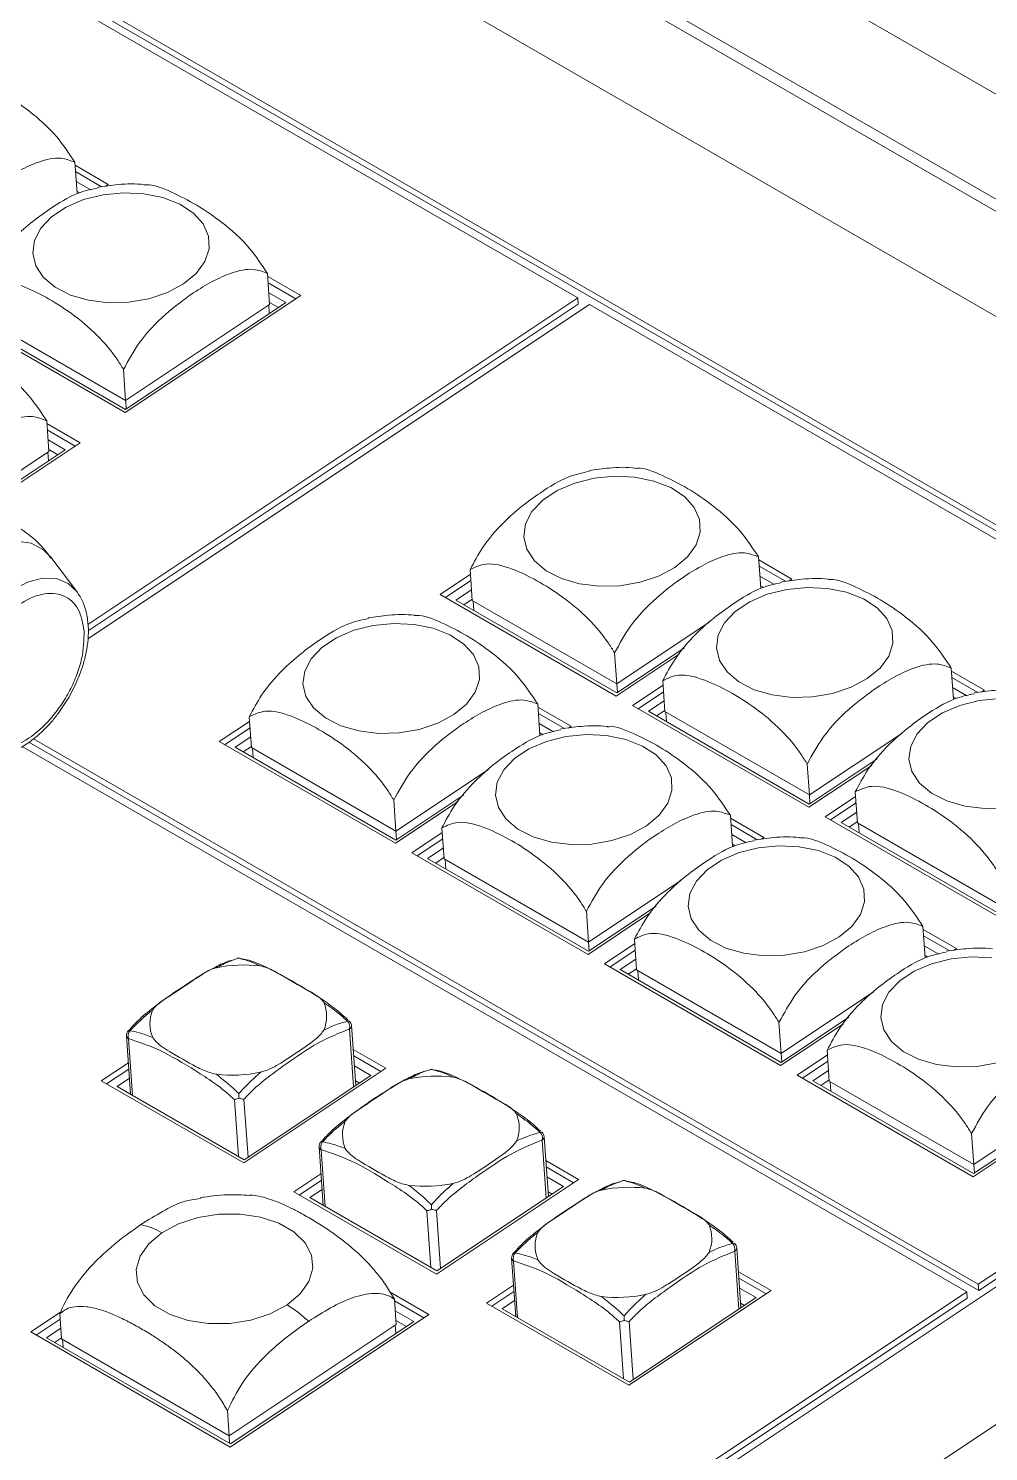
# Model space of a CAD drawing. Header units: millimetres. Extents: x 34 to 261, y 11 to 208.
# Drawn here: x 225.48 to 239.58, y 158.3 to 179.21 of the extents above; entities that cross this region are included whole.
import ezdxf

# ---------------------------------------------------------------- set-up
doc = ezdxf.new("R2010")
doc.units = ezdxf.units.MM

msp = doc.modelspace()

# ---------------------------------------------------------------- linework, layer by layer
at = {"color": 7, "linetype": 'Continuous', "lineweight": 15}
for p, q in [((195.3211, 203.8548), (252.2856, 170.9699)), ((251.6334, 169.8017), (194.6689, 202.6866)), ((194.6648, 202.5126), (251.6293, 169.6277)), ((250.9771, 168.4595), (194.0125, 201.3444)), ((248.518, 166.82), (191.5535, 199.7049)), ((248.5246, 166.7261), (191.56, 199.611)), ((196.7371, 196.502), (233.5491, 175.2509)), ((226.1949, 176.7866), (226.1633, 177.2405)), ((226.6533, 176.9164), (226.1662, 177.1976)), ((226.5562, 176.8823), (226.1728, 177.1037)), ((226.395, 176.8351), (226.183, 176.9574)), ((226.6133, 176.8897), (226.6533, 176.9164)), ((226.1928, 176.8166), (226.2355, 176.7919)), ((229.0233, 175.1538), (228.9917, 175.6077)), ((229.4817, 175.2836), (228.9947, 175.5648)), ((229.4093, 175.2353), (229.0012, 175.4708)), ((233.5491, 175.2509), (226.354, 170.4538)), ((226.9014, 173.5633), (229.4817, 175.2836)), ((226.9076, 173.6099), (229.2623, 175.1798)), ((229.2623, 175.1798), (229.0114, 175.3246)), ((229.0213, 175.1838), (229.1537, 175.1073)), ((233.5556, 175.157), (233.5491, 175.2509)), ((224.3134, 175.0573), (226.9014, 173.5633)), ((224.5459, 174.9733), (226.9076, 173.6099)), ((226.9084, 173.7437), (224.787, 174.9683)), ((226.3532, 170.2422), (233.7188, 175.1529)), ((233.5556, 175.157), (226.3592, 170.359)), ((229.0233, 175.1538), (226.9084, 173.7437)), ((229.0098, 175.1448), (229.0187, 175.0174)), ((233.7188, 175.1529), (248.3488, 166.7072)), ((226.9084, 173.7437), (226.8767, 174.1976)), ((226.9178, 173.6167), (226.9089, 173.7441)), ((225.7804, 172.9916), (225.7487, 173.4455)), ((226.2387, 173.1214), (225.7517, 173.4026)), ((226.1663, 173.0731), (225.7582, 173.3087)), ((224.8268, 172.1801), (226.2387, 173.1214)), ((226.0193, 173.0176), (225.7684, 173.1625)), ((225.7804, 172.9916), (224.6855, 172.2617)), ((224.7927, 172.1998), (226.0193, 173.0176)), ((225.7668, 172.9826), (225.7757, 172.8552)), ((225.7783, 173.0216), (225.9107, 172.9452)), ((226.1903, 170.9367), (225.8082, 171.4398)), ((236.2358, 170.9901), (236.2042, 171.444)), ((231.9679, 171.2585), (231.9995, 170.8046)), ((236.6942, 171.1199), (236.2072, 171.4011)), ((236.5971, 171.0859), (236.2137, 171.3072)), ((231.9725, 171.1914), (231.5259, 170.8936)), ((231.9791, 171.0975), (231.6049, 170.848)), ((236.4359, 171.0386), (236.2239, 171.161)), ((236.2337, 171.0201), (236.2764, 170.9954)), ((236.6542, 171.0932), (236.6942, 171.1199)), ((231.5259, 170.8936), (234.1139, 169.3996)), ((231.9885, 170.963), (231.7584, 170.8096)), ((231.7584, 170.8096), (234.1201, 169.4462)), ((231.8769, 170.7412), (231.9983, 170.8221)), ((234.1209, 169.58), (231.9995, 170.8046)), ((232.0143, 170.7961), (232.024, 170.6562)), ((235.4789, 170.4854), (234.1209, 169.58)), ((234.1209, 169.58), (234.0892, 170.0339)), ((234.1139, 169.3996), (235.0367, 170.0148)), ((234.1201, 169.4462), (235.1161, 170.1102)), ((239.0643, 169.3573), (239.0326, 169.8112)), ((239.5226, 169.4871), (239.0356, 169.7683)), ((234.1303, 169.453), (234.1214, 169.5804)), ((234.801, 169.5586), (234.3543, 169.2608)), ((234.7963, 169.6257), (234.828, 169.1718)), ((239.4255, 169.453), (239.0421, 169.6743)), ((239.2644, 169.4057), (239.0523, 169.5281)), ((234.8075, 169.4647), (234.4333, 169.2152)), ((234.8169, 169.3302), (234.5868, 169.1768)), ((239.0622, 169.3873), (239.1049, 169.3626)), ((239.4826, 169.4604), (239.5226, 169.4871)), ((232.9929, 168.828), (232.9612, 169.2818)), ((233.4512, 168.9578), (232.9642, 169.2389)), ((233.3541, 168.9237), (232.9707, 169.145)), ((234.3543, 169.2608), (236.9423, 167.7668)), ((234.5868, 169.1768), (236.9486, 167.8134)), ((234.7053, 169.1084), (234.8267, 169.1893)), ((236.9493, 167.9472), (234.828, 169.1718)), ((234.8427, 169.1633), (234.8525, 169.0234)), ((228.7296, 169.0292), (228.2829, 168.7315)), ((228.7361, 168.9353), (228.3619, 168.6859)), ((228.7249, 169.0964), (228.7566, 168.6425)), ((233.193, 168.8764), (232.9809, 168.9988)), ((233.4112, 168.9311), (233.4512, 168.9578)), ((239.4372, 160.6673), (225.4865, 168.7209)), ((239.4306, 160.7612), (225.554, 168.772)), ((228.2829, 168.7315), (230.8709, 167.2374)), ((228.7455, 168.8008), (228.5154, 168.6474)), ((232.9908, 168.8579), (233.0335, 168.8333)), ((238.3073, 168.8526), (236.9493, 167.9472)), ((225.3875, 168.6577), (239.2614, 160.6484)), ((228.5154, 168.6474), (230.8771, 167.284)), ((228.6339, 168.579), (228.7553, 168.66)), ((230.8779, 167.4178), (228.7566, 168.6425)), ((228.7713, 168.6339), (228.7811, 168.4941)), ((215.9772, 144.9133), (251.1468, 168.3615)), ((232.2359, 168.3233), (230.8779, 167.4178)), ((236.9493, 167.9472), (236.9176, 168.4011)), ((236.9423, 167.7668), (237.8651, 168.382)), ((236.9486, 167.8134), (237.9445, 168.4774)), ((230.8779, 167.4178), (230.8462, 167.8717)), ((230.8709, 167.2374), (231.7937, 167.8527)), ((230.8771, 167.284), (231.8731, 167.9481)), ((236.9587, 167.8202), (236.9498, 167.9476)), ((237.6294, 167.9258), (237.1828, 167.628)), ((237.6247, 167.9929), (237.6564, 167.539)), ((235.8213, 167.1951), (235.7896, 167.649)), ((237.636, 167.8319), (237.2618, 167.5824)), ((237.6453, 167.6974), (237.4152, 167.544)), ((231.5533, 167.4635), (231.585, 167.0096)), ((236.2796, 167.3249), (235.7926, 167.6061)), ((236.1825, 167.2909), (235.7992, 167.5122)), ((237.1828, 167.628), (239.7708, 166.134)), ((237.4152, 167.544), (239.777, 166.1806)), ((237.5337, 167.4756), (237.6552, 167.5565)), ((239.7777, 166.3144), (237.6564, 167.539)), ((237.6711, 167.5305), (237.6809, 167.3906)), ((217.6039, 143.9742), (252.7698, 167.4246)), ((230.8873, 167.2908), (230.8784, 167.4182)), ((231.558, 167.3964), (231.1114, 167.0986)), ((231.5645, 167.3025), (231.1904, 167.053)), ((236.0214, 167.2436), (235.8094, 167.366)), ((235.8192, 167.2251), (235.8619, 167.2005)), ((236.2396, 167.2983), (236.2796, 167.3249)), ((231.1114, 167.0986), (233.6994, 165.6046)), ((231.5739, 167.168), (231.3438, 167.0146)), ((231.4623, 166.9462), (231.5838, 167.0272)), ((231.3438, 167.0146), (233.7056, 165.6512)), ((233.7063, 165.785), (231.585, 167.0096)), ((231.5997, 167.0011), (231.6095, 166.8613)), ((235.0643, 166.6905), (233.7063, 165.785)), ((248.3488, 166.7072), (239.4306, 160.7612)), ((248.3554, 166.6133), (239.4372, 160.6673)), ((233.7063, 165.785), (233.6746, 166.2389)), ((233.6994, 165.6046), (234.6221, 166.2198)), ((233.7056, 165.6512), (234.7016, 166.3153)), ((238.6497, 165.5623), (238.618, 166.0162)), ((239.1081, 165.6921), (238.621, 165.9733)), ((233.7158, 165.658), (233.7069, 165.7854)), ((234.3864, 165.7636), (233.9398, 165.4658)), ((234.3817, 165.8307), (234.4134, 165.3768)), ((239.011, 165.6581), (238.6276, 165.8794)), ((234.393, 165.6697), (234.0188, 165.4202)), ((238.8498, 165.6108), (238.6378, 165.7332)), ((238.6476, 165.5923), (238.6903, 165.5676)), ((239.0681, 165.6654), (239.1081, 165.6921)), ((233.9398, 165.4658), (236.5278, 163.9718)), ((234.4024, 165.5352), (234.1723, 165.3818)), ((234.1723, 165.3818), (236.534, 164.0184)), ((234.2908, 165.3134), (234.4122, 165.3944)), ((236.5347, 164.1522), (234.4134, 165.3768)), ((234.4282, 165.3683), (234.4379, 165.2285)), ((237.8928, 165.0577), (236.5347, 164.1522)), ((230.2881, 163.6806), (230.2267, 164.5601)), ((236.5347, 164.1522), (236.5031, 164.6061)), ((236.5278, 163.9718), (237.4506, 164.587)), ((236.534, 164.0184), (237.53, 164.6824)), ((226.9206, 164.4102), (226.9804, 163.5523)), ((230.7306, 163.9332), (230.2512, 164.2099)), ((230.6581, 163.8849), (230.2577, 164.116)), ((236.5442, 164.0252), (236.5353, 164.1526)), ((237.2148, 164.1308), (236.7682, 163.833)), ((237.2102, 164.1979), (237.2418, 163.744)), ((226.9481, 164.0151), (226.5508, 163.7501)), ((226.9547, 163.9212), (226.6298, 163.7045)), ((228.6438, 162.5419), (230.7306, 163.9332)), ((230.2679, 163.9698), (230.5112, 163.8294)), ((237.2214, 164.0369), (236.8472, 163.7874)), ((237.2308, 163.9024), (237.0007, 163.749)), ((239.3562, 162.339), (241.9365, 164.0593)), ((239.3624, 162.3856), (241.7171, 163.9555)), ((241.4781, 163.9295), (239.3632, 162.5194)), ((226.5508, 163.7501), (228.6438, 162.5419)), ((226.7833, 163.6661), (226.9641, 163.7867)), ((230.5112, 163.8294), (228.65, 162.5885)), ((230.2832, 163.7507), (230.3422, 163.7166)), ((236.7682, 163.833), (239.3562, 162.339)), ((237.0007, 163.749), (239.3624, 162.3856)), ((237.1192, 163.6806), (237.2406, 163.7615)), ((239.3632, 162.5194), (237.2418, 163.744)), ((237.2566, 163.7355), (237.2663, 163.5956)), ((228.65, 162.5885), (226.7833, 163.6661)), ((226.9676, 163.5597), (226.9794, 163.5676)), ((233.1165, 162.0478), (233.0551, 162.9273)), ((239.3632, 162.5194), (239.3315, 162.9733)), ((229.749, 162.7774), (229.8089, 161.9195)), ((233.559, 162.3003), (233.0796, 162.5771)), ((233.4866, 162.252), (233.0861, 162.4832)), ((239.3726, 162.3924), (239.3637, 162.5198)), ((229.7766, 162.3823), (229.3792, 162.1173)), ((229.7831, 162.2884), (229.4582, 162.0717)), ((231.4722, 160.909), (233.559, 162.3003)), ((233.3396, 162.1965), (233.0963, 162.337)), ((229.3792, 162.1173), (231.4722, 160.909)), ((229.7925, 162.1539), (229.6117, 162.0333)), ((229.6117, 162.0333), (231.4784, 160.9556)), ((231.4784, 160.9556), (233.3396, 162.1965)), ((233.1116, 162.1179), (233.1706, 162.0838)), ((229.796, 161.9269), (229.8078, 161.9347)), ((235.9449, 160.415), (235.8836, 161.2945)), ((232.5774, 161.1445), (232.6373, 160.2867)), ((232.605, 160.7494), (232.2076, 160.4845)), ((236.3874, 160.6675), (235.908, 160.9443)), ((236.315, 160.6192), (235.9146, 160.8504)), ((239.4372, 160.6673), (239.4306, 160.7612)), ((239.2614, 160.6484), (225.5562, 151.5109)), ((239.268, 160.5545), (225.5627, 151.417)), ((231.3607, 160.3157), (230.7936, 160.6431)), ((230.8812, 160.1718), (230.8555, 160.5398)), ((232.6116, 160.6555), (232.2866, 160.4389)), ((234.3007, 159.2762), (236.3874, 160.6675)), ((236.1681, 160.5637), (234.3069, 159.3228)), ((235.9248, 160.7042), (236.1681, 160.5637)), ((239.2614, 160.6484), (239.268, 160.5545)), ((225.9536, 160.3524), (225.5146, 160.0597)), ((231.2882, 160.2674), (230.8571, 160.5162)), ((230.8673, 160.37), (231.1413, 160.2119)), ((232.2076, 160.4845), (234.3007, 159.2762)), ((232.4401, 160.4005), (232.6209, 160.521)), ((234.3069, 159.3228), (232.4401, 160.4005)), ((235.94, 160.4851), (235.999, 160.451)), ((225.9466, 160.2495), (225.5936, 160.0141)), ((225.9414, 160.3247), (225.967, 159.9566)), ((230.8812, 160.1718), (228.4278, 158.536)), ((228.442, 158.3697), (231.3607, 160.3157)), ((231.1413, 160.2119), (228.4482, 158.4163)), ((230.8676, 160.1627), (230.8765, 160.0353)), ((230.8772, 160.2292), (231.0326, 160.1394)), ((232.6244, 160.2941), (232.6362, 160.3019)), ((225.5146, 160.0597), (228.442, 158.3697)), ((225.7471, 159.9757), (225.956, 160.115)), ((228.4482, 158.4163), (225.7471, 159.9757)), ((225.8656, 159.9073), (225.9658, 159.9741)), ((228.4278, 158.536), (225.967, 159.9566)), ((225.9818, 159.9481), (225.9897, 159.8356)), ((230.8888, 160.0435), (230.8754, 160.0512)), ((230.8783, 160.0365), (230.8764, 160.0377)), ((230.8764, 160.0375), (230.8782, 160.0365)), ((228.4278, 158.536), (228.4021, 158.9041)), ((228.4362, 158.4232), (228.4283, 158.5364))]:
    msp.add_line(p, q, dxfattribs=at)
at = {"color": 8, "linetype": 'Continuous', "lineweight": 15}
for p, q in [((230.2571, 163.66), (230.1977, 164.5123)), ((226.9498, 164.3701), (227.008, 163.5364)), ((228.5636, 162.6383), (228.5055, 163.4721)), ((228.6467, 163.4783), (228.7062, 162.6259)), ((233.0856, 162.0271), (233.0261, 162.8795)), ((229.7783, 162.7373), (229.8364, 161.9036)), ((231.3921, 161.0055), (231.3339, 161.8393)), ((231.4751, 161.8455), (231.5346, 160.9931)), ((235.914, 160.3943), (235.8545, 161.2467)), ((232.6067, 161.1045), (232.6649, 160.2707)), ((234.2205, 159.3727), (234.1623, 160.2065)), ((234.3035, 160.2126), (234.363, 159.3603))]:
    msp.add_line(p, q, dxfattribs=at)
at = {"color": 7, "linetype": 'Continuous', "lineweight": 15, "flags": 128}
for points in [[(227.76, 175.4538), (227.5239, 175.3272), (227.2509, 175.236), (226.9558, 175.1852), (226.6546, 175.1775), (226.3633, 175.2132), (226.0978, 175.2906), (225.8724, 175.4053), (225.6991, 175.5513), (225.5874, 175.7206), (225.5433, 175.9042), (225.5691, 176.0921), (225.6635, 176.2742), (225.8213, 176.4406), (226.0341, 176.5825), (226.2904, 176.6921), (226.5764, 176.7636), (226.8766, 176.7931), (227.1749, 176.779), (227.4551, 176.7221), (227.7023, 176.6254), (227.903, 176.4941), (228.0464, 176.3354), (228.1248, 176.1577), (228.1341, 175.9708), (228.0736, 175.7845), (227.9466, 175.609), (227.76, 175.4538)], [(234.9725, 171.2901), (234.7364, 171.1635), (234.4634, 171.0724), (234.1683, 171.0215), (233.867, 171.0138), (233.5758, 171.0496), (233.3103, 171.1269), (233.0849, 171.2417), (232.9116, 171.3876), (232.7999, 171.557), (232.7558, 171.7405), (232.7816, 171.9284), (232.876, 172.1105), (233.0338, 172.277), (233.2466, 172.4188), (233.5029, 172.5285), (233.7889, 172.5999), (234.0891, 172.6294), (234.3873, 172.6153), (234.6676, 172.5584), (234.9148, 172.4617), (235.1155, 172.3304), (235.2589, 172.1717), (235.3373, 171.9941), (235.3465, 171.8071), (235.286, 171.6208), (235.1591, 171.4454), (234.9725, 171.2901)], [(237.8009, 169.6573), (237.5648, 169.5307), (237.2918, 169.4395), (236.9968, 169.3887), (236.6955, 169.381), (236.4042, 169.4167), (236.1387, 169.4941), (235.9133, 169.6088), (235.7401, 169.7548), (235.6284, 169.9241), (235.5842, 170.1077), (235.61, 170.2956), (235.7044, 170.4777), (235.8623, 170.6441), (236.0751, 170.786), (236.3313, 170.8956), (236.6173, 170.9671), (236.9175, 170.9966), (237.2158, 170.9825), (237.496, 170.9256), (237.7432, 170.8289), (237.9439, 170.6976), (238.0873, 170.5389), (238.1658, 170.3612), (238.175, 170.1743), (238.1145, 169.988), (237.9875, 169.8126), (237.8009, 169.6573)], [(226.1903, 170.9367), (226.2015, 170.9214), (226.2083, 170.9115)], [(231.7295, 169.128), (231.4934, 169.0014), (231.2204, 168.9102), (230.9253, 168.8594), (230.6241, 168.8516), (230.3328, 168.8874), (230.0673, 168.9647), (229.8419, 169.0795), (229.6686, 169.2255), (229.557, 169.3948), (229.5128, 169.5784), (229.5386, 169.7662), (229.633, 169.9483), (229.7909, 170.1148), (230.0037, 170.2567), (230.2599, 170.3663), (230.5459, 170.4378), (230.8461, 170.4673), (231.1444, 170.4532), (231.4246, 170.3962), (231.6718, 170.2995), (231.8725, 170.1683), (232.0159, 170.0095), (232.0944, 169.8319), (232.1036, 169.6449), (232.0431, 169.4587), (231.9161, 169.2832), (231.7295, 169.128)], [(239.8252, 167.7559), (239.5239, 167.7482), (239.2327, 167.7839), (238.9672, 167.8613), (238.7417, 167.976), (238.5685, 168.122), (238.4568, 168.2913), (238.4127, 168.4749), (238.4385, 168.6628), (238.5329, 168.8449), (238.6907, 169.0113), (238.9035, 169.1532), (239.1598, 169.2628), (239.4457, 169.3343), (239.7459, 169.3638)], [(234.5579, 167.4952), (234.3218, 167.3686), (234.0488, 167.2774), (233.7538, 167.2266), (233.4525, 167.2188), (233.1613, 167.2546), (232.8958, 167.3319), (232.6703, 167.4467), (232.4971, 167.5927), (232.3854, 167.762), (232.3413, 167.9455), (232.3671, 168.1334), (232.4614, 168.3155), (232.6193, 168.482), (232.8321, 168.6239), (233.0884, 168.7335), (233.3743, 168.805), (233.6745, 168.8345), (233.9728, 168.8204), (234.2531, 168.7634), (234.5002, 168.6667), (234.7009, 168.5354), (234.8443, 168.3767), (234.9228, 168.1991), (234.932, 168.0121), (234.8715, 167.8259), (234.7445, 167.6504), (234.5579, 167.4952)], [(237.3864, 165.8624), (237.1502, 165.7357), (236.8773, 165.6446), (236.5822, 165.5937), (236.2809, 165.586), (235.9897, 165.6218), (235.7242, 165.6991), (235.4987, 165.8139), (235.3255, 165.9598), (235.2138, 166.1292), (235.1697, 166.3127), (235.1955, 166.5006), (235.2899, 166.6827), (235.4477, 166.8492), (235.6605, 166.991), (235.9168, 167.1007), (236.2027, 167.1722), (236.5029, 167.2016), (236.8012, 167.1875), (237.0815, 167.1306), (237.3286, 167.0339), (237.5293, 166.9026), (237.6728, 166.7439), (237.7512, 166.5663), (237.7604, 166.3793), (237.6999, 166.193), (237.573, 166.0176), (237.3864, 165.8624)], [(239.7057, 164.0117), (239.4106, 163.9609), (239.1093, 163.9532), (238.8181, 163.9889), (238.5526, 164.0663), (238.3272, 164.1811), (238.1539, 164.327), (238.0422, 164.4964), (237.9981, 164.6799), (238.0239, 164.8678), (238.1183, 165.0499), (238.2761, 165.2163), (238.4889, 165.3582), (238.7452, 165.4679), (239.0312, 165.5393), (239.3314, 165.5688), (239.6296, 165.5547)], [(228.5664, 165.5492), (228.5552, 165.5495), (228.5467, 165.5481)], [(228.5664, 165.5492), (228.5782, 165.5505), (228.5889, 165.5497)], [(226.9453, 164.4831), (226.9458, 164.4837), (226.9493, 164.4865), (226.9546, 164.4875), (226.9614, 164.4869), (226.9697, 164.4847)], [(231.3948, 163.9164), (231.3836, 163.9167), (231.3751, 163.9153)], [(231.3948, 163.9164), (231.4067, 163.9177), (231.4173, 163.9168)], [(229.7737, 162.8502), (229.7742, 162.8509), (229.7777, 162.8536), (229.783, 162.8547), (229.7898, 162.8541), (229.7981, 162.8518)], [(234.2233, 162.2836), (234.212, 162.2839), (234.2036, 162.2825)], [(234.2233, 162.2836), (234.2351, 162.2849), (234.2457, 162.284)], [(227.4404, 161.5183), (227.6865, 161.6491), (227.9717, 161.7415), (228.2794, 161.79), (228.5918, 161.792), (228.8907, 161.7471), (229.1587, 161.6582), (229.3803, 161.5303), (229.5426, 161.3708), (229.6361, 161.1891), (229.6555, 160.9956), (229.5995, 160.8017), (229.4715, 160.6186), (229.2789, 160.457)], [(229.2789, 160.457), (229.0329, 160.3262), (228.7477, 160.2338), (228.44, 160.1852), (228.1276, 160.1833), (227.8287, 160.2281), (227.5607, 160.3171), (227.3391, 160.445), (227.1768, 160.6045), (227.0832, 160.7862), (227.0639, 160.9796), (227.1198, 161.1735), (227.2478, 161.3566), (227.4404, 161.5183)], [(232.6022, 161.2174), (232.6026, 161.2181), (232.6062, 161.2208), (232.6114, 161.2219), (232.6183, 161.2213), (232.6265, 161.219)]]:
    msp.add_lwpolyline(points, dxfattribs=at)
at = {"color": 8, "linetype": 'Continuous', "lineweight": 15, "flags": 128}
for points in [[(224.1588, 168.5827), (224.046, 168.6075), (223.8652, 168.7041), (223.7246, 168.8628), (223.6302, 169.0768), (223.5863, 169.3367), (223.5946, 169.6311), (223.6549, 169.9472), (223.7645, 170.2711), (223.9187, 170.5887), (224.1106, 170.8861), (224.332, 171.1504), (224.5731, 171.3698), (224.8234, 171.535), (225.0719, 171.6386), (225.3078, 171.6761), (225.5208, 171.646), (225.7016, 171.5494), (225.8082, 171.4398)], [(224.7855, 168.5034), (224.7438, 168.5103), (224.5699, 168.5818), (224.4336, 168.7154), (224.3415, 168.9042), (224.2984, 169.1389), (224.3064, 169.4077), (224.3651, 169.6971), (224.4715, 169.9925), (224.6204, 170.2792), (224.8042, 170.5428), (225.0138, 170.7701), (225.2386, 170.9497), (225.4673, 171.0725), (225.6886, 171.1325), (225.8912, 171.1265), (226.0651, 171.055), (226.1903, 170.9367)]]:
    msp.add_lwpolyline(points, dxfattribs=at)
at = {"color": 7, "linetype": 'Continuous', "lineweight": 15}
for centre, radius, start, end in [((228.6503, 163.3817), 2.0692, 83.49195, 101.52233), ((228.5713, 165.4512), 0.1, 79.90292, 104.25637), ((227.7814, 164.5877), 0.5166, 157.18273, 203.09272), ((229.3441, 164.6955), 0.5166, 337.18273, 23.09272), ((230.1826, 164.6028), 0.0264, 59.47613, 123.77472), ((230.0671, 164.5379), 0.1331, 348.92756, 40.72105), ((230.127, 164.5532), 0.1, 3.99091, 46.33056), ((227.0203, 164.4171), 0.1, 137.81369, 183.99091), ((227.0703, 164.4083), 0.1263, 142.78997, 197.56948), ((231.3998, 163.8184), 0.1, 79.90292, 104.25637), ((228.4752, 165.9015), 2.0692, 263.49195, 281.52233), ((231.4787, 161.7489), 2.0692, 83.49195, 101.52233), ((232.1725, 163.0627), 0.5166, 337.18273, 23.09272), ((230.6098, 162.9549), 0.5166, 157.18273, 203.09272), ((229.8488, 162.7843), 0.1, 137.81369, 183.99091), ((229.8987, 162.7755), 0.1263, 142.78997, 197.56948), ((233.011, 162.9699), 0.0264, 59.47613, 123.77472), ((232.8955, 162.9051), 0.1331, 348.92756, 40.72105), ((232.9554, 162.9203), 0.1, 3.99091, 46.33056), ((231.3036, 164.2687), 2.0692, 263.49195, 281.52233), ((234.2282, 162.1856), 0.1, 79.90292, 104.25637), ((234.3071, 160.1161), 2.0692, 83.49195, 101.52233), ((235.0009, 161.4299), 0.5166, 337.18273, 23.09272), ((233.4382, 161.3221), 0.5166, 157.18273, 203.09272), ((232.6772, 161.1515), 0.1, 137.81369, 183.99091), ((232.7271, 161.1426), 0.1263, 142.78997, 197.56948), ((235.8395, 161.3371), 0.0264, 59.47613, 123.77472), ((235.7239, 161.2723), 0.1331, 348.92756, 40.72105), ((235.7838, 161.2875), 0.1, 3.99091, 46.33056), ((234.1321, 162.6359), 2.0692, 263.49195, 281.52233)]:
    msp.add_arc(centre, radius, start, end, dxfattribs=at)
at = {"color": 8, "linetype": 'Continuous', "lineweight": 15}
for centre, radius, start, end in [((230.1717, 164.5609), 0.055, 298.16318, 359.24383), ((226.9723, 164.4172), 0.0522, 187.78049, 244.52714), ((233.0001, 162.928), 0.055, 298.16318, 359.24383), ((229.8007, 162.7844), 0.0522, 187.78049, 244.52714), ((235.8286, 161.2952), 0.055, 298.16318, 359.24383), ((232.6291, 161.1516), 0.0522, 187.78049, 244.52714)]:
    msp.add_arc(centre, radius, start, end, dxfattribs=at)
at = {"color": 7, "linetype": 'Continuous', "lineweight": 15}
for points, knots in [([(226.1633, 177.2405), (226.0775, 177.3692), (225.8821, 177.6624), (225.5092, 177.9914), (225.1211, 178.2553), (224.749, 178.4414), (224.4777, 178.5556), (224.3647, 178.5404), (224.356, 178.5392)], [0, 0, 0, 0, 0.1703141, 0.388197, 0.5807294, 0.7784516, 0.9828754, 1, 1, 1, 1]), ([(224.0483, 175.8304), (224.1222, 175.966), (224.2909, 176.2751), (224.6631, 176.6537), (225.0281, 176.9309), (225.3544, 177.1293), (225.6532, 177.2646), (225.9417, 177.3271), (226.0968, 177.2665), (226.1633, 177.2405)], [0, 0, 0, 0, 0.139962, 0.3190155, 0.4996803, 0.6187293, 0.739816, 0.8886059, 1, 1, 1, 1]), ([(226.5034, 176.8644), (226.4039, 176.8436), (226.1706, 176.7948), (225.83, 176.5836), (225.5073, 176.3521), (225.2168, 176.0939), (224.9457, 175.7834), (224.8124, 175.5305), (224.7554, 175.4222)], [0, 0, 0, 0, 0.16479285, 0.38637289, 0.53238291, 0.68089206, 0.86337841, 1, 1, 1, 1]), ([(227.1853, 176.9117), (227.1842, 176.9118), (227.0575, 176.9295), (226.8252, 176.9229), (226.6005, 176.8898), (226.5021, 176.8754)], [0, 0, 0, 0, 0.0050377, 0.5641084, 1, 1, 1, 1]), ([(228.9917, 175.6077), (228.9059, 175.7363), (228.7105, 176.0296), (228.3376, 176.3586), (227.9495, 176.6224), (227.5775, 176.8086), (227.3061, 176.9228), (227.1932, 176.9075), (227.1844, 176.9064)], [0, 0, 0, 0, 0.17031413, 0.388197, 0.58072941, 0.77845157, 0.98287545, 1, 1, 1, 1]), ([(226.8767, 174.1976), (226.9507, 174.3332), (227.1193, 174.6423), (227.4915, 175.0209), (227.8565, 175.2981), (228.1829, 175.4965), (228.4816, 175.6318), (228.7701, 175.6943), (228.9253, 175.6336), (228.9917, 175.6077)], [0, 0, 0, 0, 0.139962, 0.3190155, 0.4996803, 0.6187293, 0.739816, 0.8886059, 1, 1, 1, 1]), ([(224.7554, 175.4222), (224.8296, 175.4585), (224.9987, 175.5412), (225.3554, 175.4496), (225.7366, 175.267), (226.1172, 175.0278), (226.4807, 174.7261), (226.7381, 174.4246), (226.8475, 174.2454), (226.8767, 174.1976)], [0, 0, 0, 0, 0.1399748, 0.3190446, 0.4772798, 0.6397802, 0.8077885, 0.9487232, 1, 1, 1, 1]), ([(225.7487, 173.4455), (225.663, 173.5742), (225.4675, 173.8674), (225.0946, 174.1964), (224.7065, 174.4603), (224.3345, 174.6464), (224.0631, 174.7606), (223.9502, 174.7454), (223.9415, 174.7442)], [0, 0, 0, 0, 0.1703141, 0.388197, 0.5807294, 0.7784516, 0.9828754, 1, 1, 1, 1]), ([(224.0517, 172.6276), (224.1165, 172.7015), (224.3074, 172.9193), (224.615, 173.1337), (224.9395, 173.3348), (225.2387, 173.4694), (225.5271, 173.5322), (225.6823, 173.4715), (225.7487, 173.4455)], [0, 0, 0, 0, 0.1200935, 0.3535322, 0.5073566, 0.6638138, 0.8560666, 1, 1, 1, 1]), ([(233.7159, 172.7007), (233.6164, 172.6799), (233.3831, 172.6312), (233.0425, 172.4199), (232.7198, 172.1884), (232.4293, 171.9302), (232.1582, 171.6198), (232.0249, 171.3668), (231.9679, 171.2585)], [0, 0, 0, 0, 0.1647928, 0.3863729, 0.5323829, 0.6808921, 0.8633784, 1, 1, 1, 1]), ([(234.3978, 172.748), (234.3967, 172.7481), (234.27, 172.7658), (234.0377, 172.7592), (233.813, 172.7262), (233.7145, 172.7117)], [0, 0, 0, 0, 0.0050377, 0.5641084, 1, 1, 1, 1]), ([(236.2042, 171.444), (236.1184, 171.5727), (235.923, 171.8659), (235.5501, 172.1949), (235.162, 172.4588), (234.7899, 172.6449), (234.5186, 172.7591), (234.4057, 172.7439), (234.3969, 172.7427)], [0, 0, 0, 0, 0.1703141, 0.388197, 0.5807294, 0.7784516, 0.9828754, 1, 1, 1, 1]), ([(225.8106, 171.4246), (225.7832, 171.464), (225.6906, 171.5969), (225.4975, 171.7766), (225.3173, 171.8887), (225.2339, 171.9405)], [0, 0, 0, 0, 0.1842575, 0.6227059, 1, 1, 1, 1]), ([(234.0892, 170.0339), (234.1632, 170.1695), (234.3318, 170.4786), (234.704, 170.8572), (235.069, 171.1344), (235.3953, 171.3328), (235.6941, 171.4681), (235.9826, 171.5306), (236.1377, 171.47), (236.2042, 171.444)], [0, 0, 0, 0, 0.139962, 0.3190155, 0.4996803, 0.6187293, 0.739816, 0.8886059, 1, 1, 1, 1]), ([(231.9679, 171.2585), (232.0421, 171.2948), (232.2112, 171.3775), (232.5679, 171.286), (232.9491, 171.1033), (233.3297, 170.8642), (233.6932, 170.5624), (233.9506, 170.2609), (234.06, 170.0817), (234.0892, 170.0339)], [0, 0, 0, 0, 0.1399748, 0.3190446, 0.4772798, 0.6397802, 0.8077885, 0.9487232, 1, 1, 1, 1]), ([(236.5443, 171.0679), (236.4448, 171.0471), (236.2116, 170.9983), (235.8709, 170.7871), (235.5482, 170.5556), (235.2578, 170.2974), (234.9866, 169.987), (234.8533, 169.734), (234.7963, 169.6257)], [0, 0, 0, 0, 0.1647928, 0.3863729, 0.5323829, 0.6808921, 0.8633784, 1, 1, 1, 1]), ([(237.2262, 171.1152), (237.2251, 171.1153), (237.0984, 171.133), (236.8661, 171.1264), (236.6414, 171.0933), (236.543, 171.0789)], [0, 0, 0, 0, 0.0050377, 0.5641084, 1, 1, 1, 1]), ([(239.0326, 169.8112), (238.9469, 169.9398), (238.7514, 170.2331), (238.3785, 170.5621), (237.9904, 170.8259), (237.6184, 171.0121), (237.347, 171.1263), (237.2341, 171.1111), (237.2254, 171.1099)], [0, 0, 0, 0, 0.1703141, 0.388197, 0.5807294, 0.7784516, 0.9828754, 1, 1, 1, 1]), ([(226.2996, 170.3529), (226.2964, 170.2214), (226.2915, 170.0191), (226.197, 169.7166), (226.0937, 169.4831), (225.9608, 169.2609), (225.7629, 169.0048), (225.4844, 168.756), (225.1976, 168.6278), (224.9831, 168.6091), (224.8325, 168.6423), (224.7066, 168.7228), (224.5836, 168.8804), (224.5075, 169.158), (224.5399, 169.508), (224.6308, 169.8082), (224.7349, 170.0421), (224.8676, 170.2642), (225.0655, 170.5204), (225.344, 170.7691), (225.6309, 170.8974), (225.8453, 170.9161), (225.9961, 170.883), (226.1213, 170.8019), (226.2477, 170.6467), (226.2791, 170.4686), (226.2996, 170.3529)], [0, 0, 0, 0, 0.0598642, 0.0920902, 0.125, 0.1579098, 0.1901358, 0.25, 0.3098642, 0.3420902, 0.375, 0.4079098, 0.4401358, 0.5, 0.5598642, 0.5920902, 0.625, 0.6579098, 0.6901358, 0.75, 0.8098642, 0.8420902, 0.875, 0.9079098, 0.9401358, 1, 1, 1, 1]), ([(226.074, 169.3817), (226.1218, 169.4717), (226.189, 169.5981), (226.2622, 169.7911), (226.3118, 169.9547), (226.3494, 170.1453), (226.3649, 170.3368), (226.3553, 170.5258), (226.3142, 170.7032), (226.2656, 170.8322), (226.2192, 170.8901), (226.2088, 170.9031)], [0, 0, 0, 0, 0.1679632, 0.2359587, 0.347544, 0.461331, 0.5816795, 0.7056963, 0.8327188, 0.9622585, 1, 1, 1, 1]), ([(231.1548, 170.5858), (231.1537, 170.586), (231.027, 170.6036), (230.7947, 170.597), (230.57, 170.564), (230.4716, 170.5495)], [0, 0, 0, 0, 0.0050377, 0.5641084, 1, 1, 1, 1]), ([(232.9612, 169.2818), (232.8755, 169.4105), (232.68, 169.7037), (232.3071, 170.0327), (231.919, 170.2966), (231.547, 170.4828), (231.2756, 170.5969), (231.1627, 170.5817), (231.154, 170.5805)], [0, 0, 0, 0, 0.17031413, 0.388197, 0.58072941, 0.77845157, 0.98287545, 1, 1, 1, 1]), ([(230.4729, 170.5385), (230.3734, 170.5177), (230.1401, 170.469), (229.7995, 170.2577), (229.4768, 170.0263), (229.1863, 169.768), (228.9152, 169.4576), (228.7819, 169.2047), (228.7249, 169.0964)], [0, 0, 0, 0, 0.1647928, 0.3863729, 0.5323829, 0.6808921, 0.8633784, 1, 1, 1, 1]), ([(236.9176, 168.4011), (236.9916, 168.5367), (237.1602, 168.8458), (237.5324, 169.2244), (237.8974, 169.5016), (238.2238, 169.7), (238.5225, 169.8353), (238.811, 169.8978), (238.9662, 169.8372), (239.0326, 169.8112)], [0, 0, 0, 0, 0.139962, 0.3190155, 0.4996803, 0.6187293, 0.739816, 0.8886059, 1, 1, 1, 1]), ([(234.7963, 169.6257), (234.8705, 169.662), (235.0397, 169.7447), (235.3964, 169.6531), (235.7775, 169.4705), (236.1581, 169.2313), (236.5217, 168.9296), (236.7791, 168.6281), (236.8884, 168.4489), (236.9176, 168.4011)], [0, 0, 0, 0, 0.1399748, 0.3190446, 0.4772798, 0.6397802, 0.8077885, 0.9487232, 1, 1, 1, 1]), ([(224.8506, 168.5048), (224.8821, 168.5023), (224.9787, 168.4948), (225.1445, 168.5369), (225.3357, 168.6182), (225.5178, 168.7353), (225.6749, 168.8679), (225.8086, 169.0077), (225.9424, 169.1705), (226.0238, 169.3011), (226.074, 169.3817)], [0, 0, 0, 0, 0.0721629, 0.2214384, 0.3656782, 0.500065, 0.6382887, 0.7410975, 0.8402991, 1, 1, 1, 1]), ([(230.8462, 167.8717), (230.9202, 168.0074), (231.0888, 168.3164), (231.461, 168.6951), (231.826, 168.9723), (232.1524, 169.1706), (232.4511, 169.3059), (232.7396, 169.3684), (232.8948, 169.3078), (232.9612, 169.2818)], [0, 0, 0, 0, 0.139962, 0.3190155, 0.4996803, 0.6187293, 0.739816, 0.8886059, 1, 1, 1, 1]), ([(239.3728, 169.435), (239.2733, 169.4143), (239.04, 169.3655), (238.6993, 169.1543), (238.3767, 168.9228), (238.0862, 168.6646), (237.8151, 168.3541), (237.6818, 168.1012), (237.6247, 167.9929)], [0, 0, 0, 0, 0.16479285, 0.38637289, 0.53238291, 0.68089206, 0.86337841, 1, 1, 1, 1]), ([(240.0547, 169.4824), (240.0535, 169.4825), (239.9269, 169.5002), (239.6945, 169.4936), (239.4698, 169.4605), (239.3714, 169.446)], [0, 0, 0, 0, 0.00503772, 0.56410842, 1, 1, 1, 1]), ([(228.7249, 169.0964), (228.7991, 169.1326), (228.9682, 169.2153), (229.325, 169.1238), (229.7061, 168.9412), (230.0867, 168.702), (230.4503, 168.4003), (230.7076, 168.0987), (230.817, 167.9195), (230.8462, 167.8717)], [0, 0, 0, 0, 0.1399748, 0.3190446, 0.4772798, 0.6397802, 0.8077885, 0.9487232, 1, 1, 1, 1]), ([(233.3014, 168.9057), (233.2019, 168.8849), (232.9686, 168.8362), (232.6279, 168.6249), (232.3053, 168.3935), (232.0148, 168.1352), (231.7436, 167.8248), (231.6104, 167.5718), (231.5533, 167.4635)], [0, 0, 0, 0, 0.1647928, 0.3863729, 0.5323829, 0.6808921, 0.8633784, 1, 1, 1, 1]), ([(233.9833, 168.953), (233.9821, 168.9532), (233.8555, 168.9708), (233.6231, 168.9642), (233.3984, 168.9312), (233.3, 168.9167)], [0, 0, 0, 0, 0.0050377, 0.5641084, 1, 1, 1, 1]), ([(235.7896, 167.649), (235.7039, 167.7777), (235.5085, 168.0709), (235.1355, 168.3999), (234.7474, 168.6638), (234.3754, 168.8499), (234.104, 168.9641), (233.9911, 168.9489), (233.9824, 168.9477)], [0, 0, 0, 0, 0.1703141, 0.388197, 0.5807294, 0.7784516, 0.9828754, 1, 1, 1, 1]), ([(237.6247, 167.9929), (237.6989, 168.0292), (237.8681, 168.1119), (238.2248, 168.0203), (238.6059, 167.8377), (238.9866, 167.5985), (239.3501, 167.2968), (239.6075, 166.9952), (239.7169, 166.8161), (239.746, 166.7683)], [0, 0, 0, 0, 0.1399748, 0.3190446, 0.4772798, 0.6397802, 0.8077885, 0.9487232, 1, 1, 1, 1]), ([(233.6746, 166.2389), (233.7486, 166.3745), (233.9172, 166.6836), (234.2894, 167.0622), (234.6545, 167.3395), (234.9808, 167.5378), (235.2795, 167.6731), (235.5681, 167.7356), (235.7232, 167.675), (235.7896, 167.649)], [0, 0, 0, 0, 0.139962, 0.3190155, 0.4996803, 0.6187293, 0.739816, 0.8886059, 1, 1, 1, 1]), ([(231.5533, 167.4635), (231.6275, 167.4998), (231.7967, 167.5825), (232.1534, 167.491), (232.5345, 167.3083), (232.9151, 167.0692), (233.2787, 166.7675), (233.5361, 166.4659), (233.6455, 166.2867), (233.6746, 166.2389)], [0, 0, 0, 0, 0.1399748, 0.3190446, 0.4772798, 0.6397802, 0.8077885, 0.9487232, 1, 1, 1, 1]), ([(236.1298, 167.2729), (236.0303, 167.2521), (235.797, 167.2034), (235.4564, 166.9921), (235.1337, 166.7607), (234.8432, 166.5024), (234.5721, 166.192), (234.4388, 165.939), (234.3817, 165.8307)], [0, 0, 0, 0, 0.1647928, 0.3863729, 0.5323829, 0.6808921, 0.8633784, 1, 1, 1, 1]), ([(236.8117, 167.3202), (236.8106, 167.3204), (236.6839, 167.338), (236.4515, 167.3314), (236.2269, 167.2984), (236.1284, 167.2839)], [0, 0, 0, 0, 0.00503772, 0.56410842, 1, 1, 1, 1]), ([(238.618, 166.0162), (238.5323, 166.1449), (238.3369, 166.4381), (237.964, 166.7671), (237.5759, 167.031), (237.2038, 167.2171), (236.9325, 167.3313), (236.8195, 167.3161), (236.8108, 167.3149)], [0, 0, 0, 0, 0.17031413, 0.388197, 0.58072941, 0.77845157, 0.98287545, 1, 1, 1, 1]), ([(236.5031, 164.6061), (236.577, 164.7417), (236.7457, 165.0508), (237.1179, 165.4294), (237.4829, 165.7067), (237.8092, 165.905), (238.108, 166.0403), (238.3965, 166.1028), (238.5516, 166.0422), (238.618, 166.0162)], [0, 0, 0, 0, 0.139962, 0.3190155, 0.4996803, 0.6187293, 0.739816, 0.8886059, 1, 1, 1, 1]), ([(234.3817, 165.8307), (234.4559, 165.867), (234.6251, 165.9497), (234.9818, 165.8582), (235.363, 165.6755), (235.7436, 165.4364), (236.1071, 165.1347), (236.3645, 164.8331), (236.4739, 164.6539), (236.5031, 164.6061)], [0, 0, 0, 0, 0.1399748, 0.3190446, 0.4772798, 0.6397802, 0.8077885, 0.9487232, 1, 1, 1, 1]), ([(238.9582, 165.6401), (238.8587, 165.6193), (238.6254, 165.5706), (238.2848, 165.3593), (237.9621, 165.1278), (237.6716, 164.8696), (237.4005, 164.5592), (237.2672, 164.3062), (237.2102, 164.1979)], [0, 0, 0, 0, 0.1647928, 0.3863729, 0.5323829, 0.6808921, 0.8633784, 1, 1, 1, 1]), ([(239.6401, 165.6874), (239.639, 165.6875), (239.5123, 165.7052), (239.28, 165.6986), (239.0553, 165.6655), (238.9568, 165.6511)], [0, 0, 0, 0, 0.0050377, 0.5641084, 1, 1, 1, 1]), ([(228.2369, 165.4092), (228.2148, 165.4019), (228.0888, 165.3607), (227.8561, 165.1935), (227.5876, 165.0178), (227.374, 164.8776), (227.3212, 164.8089), (227.3053, 164.788)], [0, 0, 0, 0, 0.0541543, 0.3084286, 0.7251448, 0.9167084, 1, 1, 1, 1]), ([(228.2011, 165.4051), (228.1931, 165.4014), (228.118, 165.3669), (228.0437, 165.3182), (227.9775, 165.2747)], [0, 0, 0, 0, 0.10734, 1, 1, 1, 1]), ([(228.4992, 165.5284), (228.4708, 165.5211), (228.3716, 165.4957), (228.2721, 165.4428), (228.2011, 165.4051)], [0, 0, 0, 0, 0.2868942, 1, 1, 1, 1]), ([(228.5664, 165.5492), (228.5218, 165.5356), (228.4135, 165.5024), (228.3023, 165.4437), (228.2369, 165.4092)], [0, 0, 0, 0, 0.4125336, 1, 1, 1, 1]), ([(228.8848, 165.4375), (228.8398, 165.4582), (228.7308, 165.5083), (228.6272, 165.5341), (228.5664, 165.5492)], [0, 0, 0, 0, 0.412228, 1, 1, 1, 1]), ([(229.5982, 165.0675), (229.5855, 165.0757), (229.4591, 165.157), (229.2361, 165.2817), (228.9442, 165.4348), (228.7321, 165.5231), (228.6224, 165.5389), (228.59, 165.5436)], [0, 0, 0, 0, 0.0373592, 0.3722009, 0.662826, 0.9003294, 1, 1, 1, 1]), ([(229.8192, 164.8981), (229.8097, 164.9111), (229.7556, 164.9852), (229.5229, 165.1084), (229.2572, 165.2651), (229.0291, 165.3981), (228.9183, 165.4284), (228.8848, 165.4375)], [0, 0, 0, 0, 0.0541543, 0.3084286, 0.7251448, 0.9167084, 1, 1, 1, 1]), ([(227.9775, 165.2747), (227.9506, 165.2588), (227.8033, 165.1717), (227.5641, 165.0081), (227.2742, 164.7956), (227.0738, 164.6248), (226.9761, 164.5125), (226.9482, 164.4805)], [0, 0, 0, 0, 0.0765126, 0.4187187, 0.6884943, 0.91138, 1, 1, 1, 1]), ([(230.1719, 164.6422), (230.1359, 164.6764), (230.0252, 164.7816), (229.831, 164.9224), (229.6759, 165.0191), (229.5982, 165.0675)], [0, 0, 0, 0, 0.1939282, 0.5961414, 1, 1, 1, 1]), ([(227.3053, 164.788), (227.2578, 164.7504), (227.1427, 164.6593), (227.0337, 164.5493), (226.9697, 164.4847)], [0, 0, 0, 0, 0.412228, 1, 1, 1, 1]), ([(230.1679, 164.6247), (230.1208, 164.6665), (230.0065, 164.768), (229.8886, 164.8499), (229.8192, 164.8981)], [0, 0, 0, 0, 0.4125336, 1, 1, 1, 1]), ([(230.1977, 164.5123), (230.0454, 164.4505), (229.7298, 164.3223), (229.2463, 163.9846), (228.891, 163.728), (228.6973, 163.5333), (228.6611, 163.4939), (228.6467, 163.4783)], [0, 0, 0, 0, 0.29246249, 0.60625791, 0.92437229, 0.97002857, 1, 1, 1, 1]), ([(229.8202, 164.4952), (229.8687, 164.5183), (229.9863, 164.5743), (230.1007, 164.606), (230.1679, 164.6247)], [0, 0, 0, 0, 0.412228, 1, 1, 1, 1]), ([(228.5055, 163.4721), (228.4902, 163.4864), (228.3914, 163.5792), (228.2005, 163.7295), (227.8447, 163.9535), (227.4183, 164.2147), (227.0972, 164.3212), (226.9498, 164.3701)], [0, 0, 0, 0, 0.029959, 0.1944551, 0.3628726, 0.7076586, 1, 1, 1, 1]), ([(226.9697, 164.4847), (227.0145, 164.4763), (227.123, 164.4562), (227.2384, 164.4114), (227.3062, 164.3851)], [0, 0, 0, 0, 0.4125336, 1, 1, 1, 1]), ([(227.3062, 164.3851), (227.3158, 164.3714), (227.3703, 164.2931), (227.6045, 164.146), (227.8702, 163.9915), (228.0968, 163.8791), (228.2072, 163.8534), (228.2407, 163.8456)], [0, 0, 0, 0, 0.05415429, 0.30842861, 0.72514476, 0.91670839, 1, 1, 1, 1]), ([(228.8885, 163.874), (228.9107, 163.8805), (229.037, 163.9176), (229.2713, 164.0609), (229.5397, 164.2388), (229.7519, 164.3996), (229.8043, 164.473), (229.8202, 164.4952)], [0, 0, 0, 0, 0.0541543, 0.3084286, 0.7251448, 0.9167084, 1, 1, 1, 1]), ([(239.3315, 162.9733), (239.4055, 163.1089), (239.5741, 163.418), (239.9463, 163.7966), (240.3113, 164.0738), (240.6376, 164.2722), (240.9364, 164.4075), (241.2249, 164.47), (241.3801, 164.4094), (241.4465, 164.3834)], [0, 0, 0, 0, 0.139962, 0.3190155, 0.4996803, 0.6187293, 0.739816, 0.8886059, 1, 1, 1, 1]), ([(237.2102, 164.1979), (237.2844, 164.2342), (237.4535, 164.3169), (237.8102, 164.2254), (238.1914, 164.0427), (238.572, 163.8036), (238.9355, 163.5018), (239.1929, 163.2003), (239.3023, 163.0211), (239.3315, 162.9733)], [0, 0, 0, 0, 0.1399748, 0.3190446, 0.4772798, 0.6397802, 0.8077885, 0.9487232, 1, 1, 1, 1]), ([(231.3276, 163.8956), (231.2992, 163.8883), (231.2, 163.8629), (231.1005, 163.81), (231.0295, 163.7723)], [0, 0, 0, 0, 0.2868942, 1, 1, 1, 1]), ([(231.3948, 163.9164), (231.3502, 163.9027), (231.2419, 163.8696), (231.1307, 163.8108), (231.0654, 163.7764)], [0, 0, 0, 0, 0.4125336, 1, 1, 1, 1]), ([(231.7132, 163.8047), (231.6682, 163.8254), (231.5592, 163.8754), (231.4557, 163.9013), (231.3948, 163.9164)], [0, 0, 0, 0, 0.41222805, 1, 1, 1, 1]), ([(232.4267, 163.4347), (232.414, 163.4428), (232.2875, 163.5242), (232.0645, 163.6489), (231.7727, 163.8019), (231.5606, 163.8903), (231.4508, 163.9061), (231.4184, 163.9108)], [0, 0, 0, 0, 0.0373592, 0.3722009, 0.662826, 0.9003294, 1, 1, 1, 1]), ([(228.2407, 163.8456), (228.3361, 163.7705), (228.4477, 163.6827), (228.5555, 163.5757), (228.5712, 163.5601)], [0, 0, 0, 0, 0.8546576, 1, 1, 1, 1]), ([(228.5712, 163.5601), (228.5859, 163.577), (228.6874, 163.6931), (228.7959, 163.7907), (228.8885, 163.874)], [0, 0, 0, 0, 0.1453424, 1, 1, 1, 1]), ([(231.0654, 163.7764), (231.0432, 163.7691), (230.9172, 163.7279), (230.6846, 163.5607), (230.4161, 163.385), (230.2024, 163.2448), (230.1497, 163.176), (230.1337, 163.1552)], [0, 0, 0, 0, 0.0541543, 0.3084286, 0.7251448, 0.9167084, 1, 1, 1, 1]), ([(231.0295, 163.7723), (231.0215, 163.7686), (230.9464, 163.7341), (230.8722, 163.6854), (230.8059, 163.6419)], [0, 0, 0, 0, 0.10734, 1, 1, 1, 1]), ([(232.6477, 163.2653), (232.6382, 163.2783), (232.584, 163.3524), (232.3514, 163.4756), (232.0856, 163.6323), (231.8575, 163.7653), (231.7468, 163.7956), (231.7132, 163.8047)], [0, 0, 0, 0, 0.0541543, 0.3084286, 0.7251448, 0.9167084, 1, 1, 1, 1]), ([(228.5735, 163.4951), (228.5673, 163.4925), (228.5502, 163.4854), (228.5266, 163.4773), (228.5117, 163.4734), (228.5056, 163.4721), (228.5055, 163.4721)], [0, 0, 0, 0, 0.2295796, 0.6443771, 0.98999803, 1, 1, 1, 1]), ([(228.5735, 163.4951), (228.5726, 163.5171), (228.5718, 163.5394), (228.5712, 163.5598), (228.5712, 163.5601)], [0, 0, 0, 0, 0.9862956, 1, 1, 1, 1]), ([(228.6467, 163.4783), (228.6465, 163.4783), (228.6398, 163.479), (228.6234, 163.4816), (228.5981, 163.4874), (228.5799, 163.4931), (228.5735, 163.4951)], [0, 0, 0, 0, 0.010002, 0.3556229, 0.7704204, 1, 1, 1, 1]), ([(230.8059, 163.6419), (230.779, 163.626), (230.6318, 163.5389), (230.3925, 163.3753), (230.1026, 163.1627), (229.9023, 162.992), (229.8045, 162.8796), (229.7767, 162.8477)], [0, 0, 0, 0, 0.0765126, 0.4187187, 0.6884943, 0.91138, 1, 1, 1, 1]), ([(233.0003, 163.0094), (232.9643, 163.0436), (232.8536, 163.1487), (232.6594, 163.2896), (232.5043, 163.3863), (232.4267, 163.4347)], [0, 0, 0, 0, 0.1939282, 0.5961414, 1, 1, 1, 1]), ([(232.9964, 162.9919), (232.9492, 163.0337), (232.835, 163.1352), (232.717, 163.2171), (232.6477, 163.2653)], [0, 0, 0, 0, 0.4125336, 1, 1, 1, 1]), ([(230.1337, 163.1552), (230.0862, 163.1176), (229.9711, 163.0265), (229.8621, 162.9165), (229.7981, 162.8518)], [0, 0, 0, 0, 0.412228, 1, 1, 1, 1]), ([(229.7981, 162.8518), (229.8429, 162.8435), (229.9515, 162.8234), (230.0669, 162.7786), (230.1347, 162.7523)], [0, 0, 0, 0, 0.4125336, 1, 1, 1, 1]), ([(233.0261, 162.8795), (232.8739, 162.8177), (232.5583, 162.6895), (232.0748, 162.3518), (231.7195, 162.0952), (231.5257, 161.9004), (231.4895, 161.8611), (231.4751, 161.8455)], [0, 0, 0, 0, 0.29246249, 0.60625791, 0.92437229, 0.97002857, 1, 1, 1, 1]), ([(231.717, 162.2412), (231.7391, 162.2477), (231.8655, 162.2848), (232.0998, 162.4281), (232.3681, 162.606), (232.5803, 162.7668), (232.6327, 162.8401), (232.6486, 162.8624)], [0, 0, 0, 0, 0.0541543, 0.3084286, 0.7251448, 0.9167084, 1, 1, 1, 1]), ([(232.6486, 162.8624), (232.6971, 162.8854), (232.8147, 162.9414), (232.9291, 162.9732), (232.9964, 162.9919)], [0, 0, 0, 0, 0.412228, 1, 1, 1, 1]), ([(231.3339, 161.8393), (231.3187, 161.8536), (231.2199, 161.9464), (231.0289, 162.0967), (230.6731, 162.3207), (230.2467, 162.5819), (229.9256, 162.6884), (229.7783, 162.7373)], [0, 0, 0, 0, 0.029959, 0.1944551, 0.3628726, 0.7076586, 1, 1, 1, 1]), ([(230.1347, 162.7523), (230.1442, 162.7385), (230.1987, 162.6603), (230.433, 162.5132), (230.6986, 162.3587), (230.9252, 162.2463), (231.0356, 162.2206), (231.0691, 162.2128)], [0, 0, 0, 0, 0.0541543, 0.3084286, 0.7251448, 0.9167084, 1, 1, 1, 1]), ([(231.0691, 162.2128), (231.1645, 162.1377), (231.2761, 162.0498), (231.3839, 161.9429), (231.3996, 161.9273)], [0, 0, 0, 0, 0.8546576, 1, 1, 1, 1]), ([(231.3996, 161.9273), (231.4144, 161.9442), (231.5159, 162.0603), (231.6243, 162.1578), (231.717, 162.2412)], [0, 0, 0, 0, 0.1453424, 1, 1, 1, 1]), ([(234.156, 162.2628), (234.1276, 162.2555), (234.0285, 162.23), (233.9289, 162.1772), (233.858, 162.1394)], [0, 0, 0, 0, 0.2868942, 1, 1, 1, 1]), ([(234.2233, 162.2836), (234.1786, 162.2699), (234.0704, 162.2367), (233.9591, 162.178), (233.8938, 162.1435)], [0, 0, 0, 0, 0.4125336, 1, 1, 1, 1]), ([(234.5416, 162.1719), (234.4967, 162.1926), (234.3876, 162.2426), (234.2841, 162.2684), (234.2233, 162.2836)], [0, 0, 0, 0, 0.412228, 1, 1, 1, 1]), ([(235.2551, 161.8019), (235.2424, 161.81), (235.1159, 161.8914), (234.8929, 162.0161), (234.6011, 162.1691), (234.389, 162.2575), (234.2793, 162.2733), (234.2468, 162.278)], [0, 0, 0, 0, 0.0373592, 0.3722009, 0.662826, 0.9003294, 1, 1, 1, 1]), ([(228.0058, 162.0197), (227.9239, 162.0093), (227.7453, 161.9867), (227.4461, 161.833), (227.2384, 161.7021), (227.1336, 161.6361)], [0, 0, 0, 0, 0.2957653, 0.6447589, 1, 1, 1, 1]), ([(228.7281, 162.0654), (228.618, 162.0723), (228.3764, 162.0876), (228.1356, 162.0507), (228.0046, 162.0306)], [0, 0, 0, 0, 0.45578764, 1, 1, 1, 1]), ([(230.8555, 160.5398), (230.8184, 160.6046), (230.7429, 160.7365), (230.5938, 160.9349), (230.4171, 161.1307), (230.2243, 161.3071), (230.0333, 161.4575), (229.8474, 161.587), (229.6598, 161.7049), (229.4858, 161.8041), (229.3264, 161.8862), (229.1817, 161.9525), (229.0378, 162.0088), (228.8902, 162.05), (228.7848, 162.0733), (228.7327, 162.0702), (228.7283, 162.0699)], [0, 0, 0, 0, 0.0705112, 0.1434785, 0.2326984, 0.3244469, 0.405771, 0.487752, 0.571099, 0.6547323, 0.7195054, 0.7844497, 0.8501515, 0.9162666, 0.9929149, 1, 1, 1, 1]), ([(233.6343, 162.0091), (233.6074, 161.9931), (233.4602, 161.906), (233.221, 161.7425), (232.931, 161.5299), (232.7307, 161.3592), (232.6329, 161.2468), (232.6051, 161.2149)], [0, 0, 0, 0, 0.0765126, 0.4187187, 0.6884943, 0.91138, 1, 1, 1, 1]), ([(233.8938, 162.1435), (233.8717, 162.1363), (233.7456, 162.095), (233.513, 161.9279), (233.2445, 161.7522), (233.0309, 161.612), (232.9781, 161.5432), (232.9621, 161.5224)], [0, 0, 0, 0, 0.05415429, 0.30842861, 0.72514476, 0.91670839, 1, 1, 1, 1]), ([(233.858, 162.1394), (233.8499, 162.1357), (233.7748, 162.1013), (233.7006, 162.0526), (233.6343, 162.0091)], [0, 0, 0, 0, 0.10733997, 1, 1, 1, 1]), ([(235.4761, 161.6325), (235.4666, 161.6455), (235.4124, 161.7195), (235.1798, 161.8428), (234.914, 161.9995), (234.686, 162.1325), (234.5752, 162.1627), (234.5416, 162.1719)], [0, 0, 0, 0, 0.0541543, 0.3084286, 0.7251448, 0.9167084, 1, 1, 1, 1]), ([(231.4019, 161.8622), (231.3958, 161.8597), (231.3786, 161.8525), (231.355, 161.8445), (231.3401, 161.8406), (231.3341, 161.8393), (231.3339, 161.8393)], [0, 0, 0, 0, 0.2295796, 0.6443771, 0.989998, 1, 1, 1, 1]), ([(231.4019, 161.8622), (231.4011, 161.8842), (231.4002, 161.9065), (231.3996, 161.927), (231.3996, 161.9273)], [0, 0, 0, 0, 0.9862956, 1, 1, 1, 1]), ([(231.4751, 161.8455), (231.4749, 161.8455), (231.4682, 161.8462), (231.4518, 161.8487), (231.4265, 161.8546), (231.4084, 161.8602), (231.4019, 161.8622)], [0, 0, 0, 0, 0.01000197, 0.3556229, 0.7704204, 1, 1, 1, 1]), ([(235.8287, 161.3765), (235.7927, 161.4107), (235.682, 161.5159), (235.4878, 161.6568), (235.3328, 161.7534), (235.2551, 161.8019)], [0, 0, 0, 0, 0.1939282, 0.5961414, 1, 1, 1, 1]), ([(227.1336, 161.6361), (227.027, 161.5618), (226.8122, 161.4122), (226.493, 161.1345), (226.1995, 160.8021), (226.0215, 160.5111), (225.9532, 160.3523), (225.9414, 160.3247)], [0, 0, 0, 0, 0.2372044, 0.4779822, 0.725601, 0.9522649, 1, 1, 1, 1]), ([(227.1336, 161.6361), (227.1899, 161.6225), (227.2891, 161.5985), (227.3948, 161.5425), (227.4404, 161.5183)], [0, 0, 0, 0, 0.5679473, 1, 1, 1, 1]), ([(235.8248, 161.3591), (235.7777, 161.4009), (235.6634, 161.5023), (235.5454, 161.5843), (235.4761, 161.6325)], [0, 0, 0, 0, 0.4125336, 1, 1, 1, 1]), ([(232.9621, 161.5224), (232.9147, 161.4848), (232.7995, 161.3936), (232.6906, 161.2837), (232.6265, 161.219)], [0, 0, 0, 0, 0.412228, 1, 1, 1, 1]), ([(232.6265, 161.219), (232.6713, 161.2107), (232.7799, 161.1906), (232.8953, 161.1458), (232.9631, 161.1195)], [0, 0, 0, 0, 0.4125336, 1, 1, 1, 1]), ([(235.8545, 161.2467), (235.7023, 161.1849), (235.3867, 161.0567), (234.9032, 160.719), (234.5479, 160.4624), (234.3542, 160.2676), (234.3179, 160.2282), (234.3035, 160.2126)], [0, 0, 0, 0, 0.29246249, 0.60625791, 0.92437229, 0.97002857, 1, 1, 1, 1]), ([(234.5454, 160.6084), (234.5676, 160.6149), (234.6939, 160.652), (234.9282, 160.7953), (235.1965, 160.9731), (235.4087, 161.134), (235.4612, 161.2073), (235.4771, 161.2295)], [0, 0, 0, 0, 0.0541543, 0.3084286, 0.7251448, 0.9167084, 1, 1, 1, 1]), ([(235.4771, 161.2295), (235.5255, 161.2526), (235.6431, 161.3086), (235.7575, 161.3404), (235.8248, 161.3591)], [0, 0, 0, 0, 0.412228, 1, 1, 1, 1]), ([(234.1623, 160.2065), (234.1471, 160.2208), (234.0483, 160.3136), (233.8574, 160.4639), (233.5015, 160.6879), (233.0752, 160.9491), (232.754, 161.0556), (232.6067, 161.1045)], [0, 0, 0, 0, 0.029959, 0.1944551, 0.3628726, 0.7076586, 1, 1, 1, 1]), ([(232.9631, 161.1195), (232.9726, 161.1057), (233.0271, 161.0275), (233.2614, 160.8803), (233.527, 160.7259), (233.7536, 160.6135), (233.8641, 160.5878), (233.8975, 160.58)], [0, 0, 0, 0, 0.0541543, 0.3084286, 0.7251448, 0.9167084, 1, 1, 1, 1]), ([(229.5944, 160.2156), (229.7023, 160.2846), (229.9181, 160.4226), (230.2458, 160.5747), (230.5567, 160.646), (230.7576, 160.6076), (230.841, 160.5499), (230.8555, 160.5398)], [0, 0, 0, 0, 0.23929586, 0.47800961, 0.72561538, 0.9522674, 1, 1, 1, 1]), ([(233.8975, 160.58), (233.9929, 160.5049), (234.1045, 160.417), (234.2124, 160.31), (234.228, 160.2945)], [0, 0, 0, 0, 0.8546576, 1, 1, 1, 1]), ([(234.228, 160.2945), (234.2428, 160.3114), (234.3443, 160.4275), (234.4527, 160.525), (234.5454, 160.6084)], [0, 0, 0, 0, 0.1453424, 1, 1, 1, 1]), ([(225.9414, 160.3247), (225.9722, 160.3503), (226.0348, 160.4024), (226.1676, 160.4381), (226.3307, 160.4377), (226.514, 160.3969), (226.6992, 160.3302), (226.8818, 160.247), (227.068, 160.1491), (227.2423, 160.0472), (227.403, 159.9445), (227.5502, 159.8424), (227.6979, 159.7299), (227.8526, 159.5984), (228.0128, 159.4429), (228.1637, 159.2692), (228.2972, 159.0881), (228.3668, 158.966), (228.4021, 158.9041)], [0, 0, 0, 0, 0.0585698, 0.1191796, 0.1932897, 0.2695002, 0.3370516, 0.4051487, 0.4743805, 0.54385, 0.5976535, 0.6515991, 0.706174, 0.7610921, 0.8247597, 0.8897082, 0.9440957, 1, 1, 1, 1]), ([(229.2789, 160.457), (229.3377, 160.4196), (229.4443, 160.3519), (229.5479, 160.2578), (229.5944, 160.2156)], [0, 0, 0, 0, 0.5520218, 1, 1, 1, 1]), ([(228.4021, 158.9041), (228.4701, 159.0409), (228.6241, 159.3505), (228.9489, 159.7094), (229.282, 159.9983), (229.4896, 160.1427), (229.5944, 160.2156)], [0, 0, 0, 0, 0.2379154, 0.5382584, 0.7670811, 1, 1, 1, 1]), ([(234.2303, 160.2294), (234.2242, 160.2269), (234.207, 160.2197), (234.1835, 160.2117), (234.1685, 160.2077), (234.1625, 160.2065), (234.1623, 160.2065)], [0, 0, 0, 0, 0.2295796, 0.6443771, 0.989998, 1, 1, 1, 1]), ([(234.2303, 160.2294), (234.2295, 160.2514), (234.2286, 160.2737), (234.2281, 160.2942), (234.228, 160.2945)], [0, 0, 0, 0, 0.9862956, 1, 1, 1, 1]), ([(234.3035, 160.2126), (234.3033, 160.2127), (234.2967, 160.2134), (234.2803, 160.2159), (234.2549, 160.2218), (234.2368, 160.2274), (234.2303, 160.2294)], [0, 0, 0, 0, 0.010002, 0.3556229, 0.7704204, 1, 1, 1, 1])]:
    msp.add_open_spline(points, degree=3, knots=knots, dxfattribs=at)

doc.saveas('drawing.dxf')
